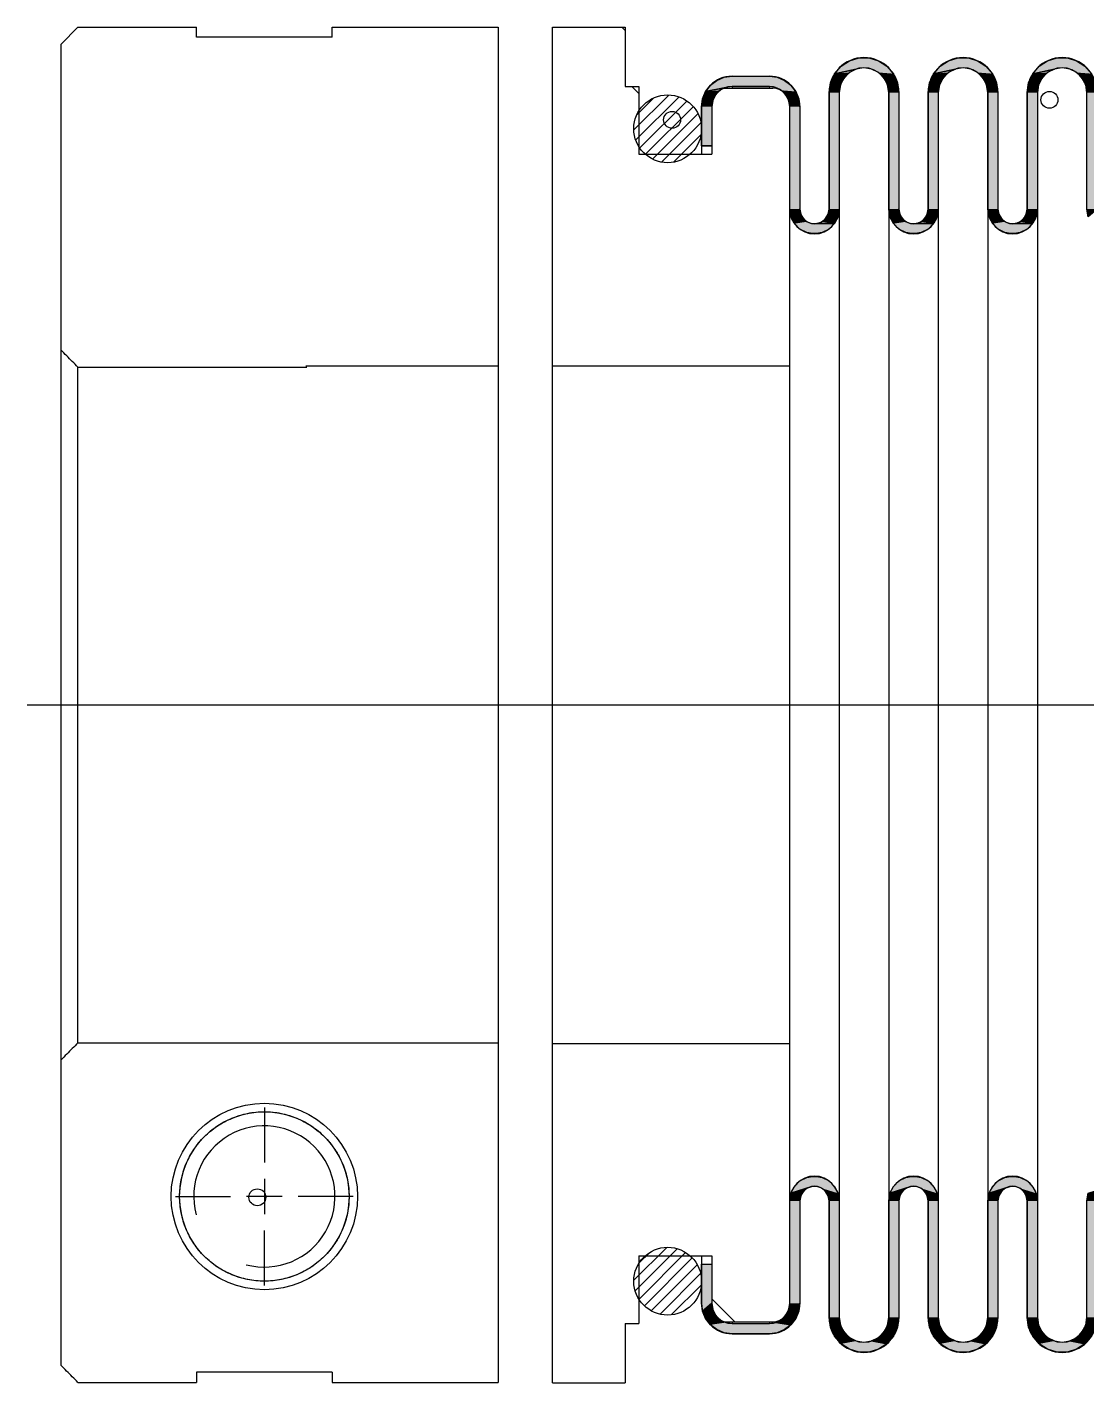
# Model space of a CAD drawing. Header units: millimetres. Extents: x -29 to 3384, y -388 to 1226.
# Drawn here: x 152.73 to 184, y 54.51 to 94.51 of the extents above; entities that cross this region are included whole.
import ezdxf

# ---------------------------------------------------------------- set-up
doc = ezdxf.new("R2010")
doc.units = ezdxf.units.MM
doc.linetypes.add('CENTER', pattern=[50.8, 31.75, -6.35, 6.35, -6.35])
doc.layers.add('DEFAULT_1', color=7, linetype='CENTER')

# ---------------------------------------------------------------- blocks, each defined once
blk = doc.blocks.new('*U2')
at = {"color": 2, "linetype": 'Continuous', "extrusion": (0, 0, -1)}
for points in [[(-117.36, 246.525), (-119.566, 246.208), (-116.866, 246.208)], [(-117.923, 246.69), (-119.072, 246.525), (-117.36, 246.525)], [(-119.072, 246.525), (-119.566, 246.208), (-117.36, 246.525)], [(-119.072, 246.525), (-117.923, 246.69), (-118.509, 246.69)], [(-116.866, 246.208), (-117.764, 246.04), (-116.482, 245.764)], [(-116.866, 246.208), (-118.216, 246.111), (-117.764, 246.04)], [(-119.566, 246.208), (-118.216, 246.111), (-116.866, 246.208)], [(-119.566, 246.208), (-118.668, 246.04), (-118.216, 246.111)], [(-119.566, 246.208), (-119.95, 245.764), (-118.668, 246.04)], [(-118.668, 246.04), (-119.95, 245.764), (-119.075, 245.832)], [(-119.075, 245.832), (-119.95, 245.764), (-119.398, 245.509)], [(-119.95, 245.764), (-120.194, 245.231), (-119.398, 245.509)], [(-119.398, 245.509), (-120.194, 245.231), (-119.606, 245.101)], [(-120.194, 245.231), (-120.277, 244.65), (-119.606, 245.101)], [(-119.606, 245.101), (-120.277, 244.65), (-119.677, 244.65)], [(-119.677, 244.65), (-120.277, 237.773), (-119.677, 237.773)], [(-120.277, 244.65), (-120.277, 237.773), (-119.677, 244.65)], [(-120.277, 237.773), (-119.749, 237.321), (-119.677, 237.773)]]:
    blk.add_solid(points, dxfattribs=at)
blk = doc.blocks.new('*U3')
at = {"color": 2, "linetype": 'Continuous', "extrusion": (0, 0, -1)}
for points in [[(-123.206, 246.525), (-125.412, 246.208), (-122.712, 246.208)], [(-123.769, 246.69), (-124.918, 246.525), (-123.206, 246.525)], [(-124.918, 246.525), (-125.412, 246.208), (-123.206, 246.525)], [(-124.918, 246.525), (-123.769, 246.69), (-124.355, 246.69)], [(-122.712, 246.208), (-123.61, 246.04), (-122.328, 245.764)], [(-122.712, 246.208), (-124.062, 246.111), (-123.61, 246.04)], [(-125.412, 246.208), (-124.062, 246.111), (-122.712, 246.208)], [(-125.412, 246.208), (-124.514, 246.04), (-124.062, 246.111)], [(-125.412, 246.208), (-125.796, 245.764), (-124.514, 246.04)], [(-124.514, 246.04), (-125.796, 245.764), (-124.921, 245.832)], [(-124.921, 245.832), (-125.796, 245.764), (-125.245, 245.509)], [(-125.796, 245.764), (-126.04, 245.231), (-125.245, 245.509)], [(-125.245, 245.509), (-126.04, 245.231), (-125.452, 245.101)], [(-126.04, 245.231), (-126.124, 244.65), (-125.452, 245.101)], [(-125.452, 245.101), (-126.124, 244.65), (-125.524, 244.65)], [(-125.524, 244.65), (-126.124, 237.773), (-125.524, 237.773)], [(-126.124, 244.65), (-126.124, 237.773), (-125.524, 244.65)], [(-126.124, 237.773), (-125.595, 237.321), (-125.524, 237.773)]]:
    blk.add_solid(points, dxfattribs=at)
blk = doc.blocks.new('*U4')
at = {"color": 2, "linetype": 'Continuous', "extrusion": (0, 0, -1)}
for points in [[(-129.052, 246.525), (-131.258, 246.208), (-128.558, 246.208)], [(-129.615, 246.69), (-130.765, 246.525), (-129.052, 246.525)], [(-130.765, 246.525), (-131.258, 246.208), (-129.052, 246.525)], [(-130.765, 246.525), (-129.615, 246.69), (-130.202, 246.69)], [(-128.558, 246.208), (-129.457, 246.04), (-128.174, 245.764)], [(-128.558, 246.208), (-129.908, 246.111), (-129.457, 246.04)], [(-131.258, 246.208), (-129.908, 246.111), (-128.558, 246.208)], [(-131.258, 246.208), (-130.36, 246.04), (-129.908, 246.111)], [(-131.258, 246.208), (-131.643, 245.764), (-130.36, 246.04)], [(-130.36, 246.04), (-131.643, 245.764), (-130.767, 245.832)], [(-130.767, 245.832), (-131.643, 245.764), (-131.091, 245.509)], [(-131.643, 245.764), (-131.886, 245.231), (-131.091, 245.509)], [(-131.091, 245.509), (-131.886, 245.231), (-131.298, 245.101)], [(-131.886, 245.231), (-131.97, 244.65), (-131.298, 245.101)], [(-131.298, 245.101), (-131.97, 244.65), (-131.37, 244.65)], [(-131.37, 244.65), (-131.97, 237.773), (-131.37, 237.773)], [(-131.97, 244.65), (-131.97, 237.773), (-131.37, 244.65)], [(-131.97, 237.773), (-131.441, 237.321), (-131.37, 237.773)]]:
    blk.add_solid(points, dxfattribs=at)
blk = doc.blocks.new('*U8')
at = {"color": 2, "linetype": 'Continuous', "extrusion": (0, 0, -1)}
for points in [[(-116.482, 245.764), (-117.034, 245.509), (-116.238, 245.231)], [(-117.764, 246.04), (-117.357, 245.832), (-116.482, 245.764)], [(-117.357, 245.832), (-117.034, 245.509), (-116.482, 245.764)], [(-116.238, 245.231), (-116.826, 245.101), (-116.154, 244.65)], [(-116.826, 245.101), (-116.754, 244.65), (-116.154, 244.65)], [(-117.034, 245.509), (-116.826, 245.101), (-116.238, 245.231)], [(-116.154, 244.65), (-116.754, 237.773), (-116.154, 237.773)], [(-116.754, 244.65), (-116.754, 237.773), (-116.154, 244.65)], [(-116.154, 237.773), (-116.683, 237.321), (-116.102, 237.478)], [(-116.754, 237.773), (-116.683, 237.321), (-116.154, 237.773)], [(-115.724, 237.027), (-116.475, 236.914), (-115.442, 236.924)], [(-115.953, 237.219), (-116.475, 236.914), (-115.724, 237.027)], [(-116.102, 237.478), (-116.683, 237.321), (-115.953, 237.219)], [(-116.683, 237.321), (-116.475, 236.914), (-115.953, 237.219)]]:
    blk.add_solid(points, dxfattribs=at)
blk = doc.blocks.new('*U9')
at = {"color": 2, "linetype": 'Continuous', "extrusion": (0, 0, -1)}
for points in [[(-122.328, 245.764), (-122.88, 245.509), (-122.084, 245.231)], [(-123.61, 246.04), (-123.203, 245.832), (-122.328, 245.764)], [(-123.203, 245.832), (-122.88, 245.509), (-122.328, 245.764)], [(-122.084, 245.231), (-122.672, 245.101), (-122.001, 244.65)], [(-122.672, 245.101), (-122.601, 244.65), (-122.001, 244.65)], [(-122.88, 245.509), (-122.672, 245.101), (-122.084, 245.231)], [(-122.001, 244.65), (-122.601, 237.773), (-122.001, 237.773)], [(-122.601, 244.65), (-122.601, 237.773), (-122.001, 244.65)], [(-122.001, 237.773), (-122.529, 237.321), (-121.949, 237.478)], [(-122.601, 237.773), (-122.529, 237.321), (-122.001, 237.773)], [(-121.57, 237.027), (-122.321, 236.914), (-121.289, 236.924)], [(-121.799, 237.219), (-122.321, 236.914), (-121.57, 237.027)], [(-121.949, 237.478), (-122.529, 237.321), (-121.799, 237.219)], [(-122.529, 237.321), (-122.321, 236.914), (-121.799, 237.219)]]:
    blk.add_solid(points, dxfattribs=at)
blk = doc.blocks.new('*U10')
at = {"color": 2, "linetype": 'Continuous', "extrusion": (0, 0, -1)}
for points in [[(-128.174, 245.764), (-128.726, 245.509), (-127.93, 245.231)], [(-129.457, 246.04), (-129.049, 245.832), (-128.174, 245.764)], [(-129.049, 245.832), (-128.726, 245.509), (-128.174, 245.764)], [(-127.93, 245.231), (-128.518, 245.101), (-127.847, 244.65)], [(-128.518, 245.101), (-128.447, 244.65), (-127.847, 244.65)], [(-128.726, 245.509), (-128.518, 245.101), (-127.93, 245.231)], [(-127.847, 244.65), (-128.447, 237.773), (-127.847, 237.773)], [(-128.447, 244.65), (-128.447, 237.773), (-127.847, 244.65)], [(-127.847, 237.773), (-128.375, 237.321), (-127.795, 237.478)], [(-128.447, 237.773), (-128.375, 237.321), (-127.847, 237.773)], [(-127.416, 237.027), (-128.168, 236.914), (-127.135, 236.924)], [(-127.645, 237.219), (-128.168, 236.914), (-127.416, 237.027)], [(-127.795, 237.478), (-128.375, 237.321), (-127.645, 237.219)], [(-128.375, 237.321), (-128.168, 236.914), (-127.645, 237.219)]]:
    blk.add_solid(points, dxfattribs=at)
blk = doc.blocks.new('*U14')
at = {"color": 2, "linetype": 'Continuous', "extrusion": (0, 0, -1)}
for points in [[(-110.431, 245.611), (-113.097, 245.55), (-109.965, 245.55)], [(-113.097, 245.55), (-110.431, 245.611), (-112.631, 245.611)], [(-109.159, 245.084), (-110.061, 244.953), (-108.872, 244.711)], [(-109.531, 245.37), (-113.904, 245.084), (-109.159, 245.084)], [(-109.159, 245.084), (-110.431, 245.011), (-110.061, 244.953)], [(-113.904, 245.084), (-110.431, 245.011), (-109.159, 245.084)], [(-109.965, 245.55), (-113.531, 245.37), (-109.531, 245.37)], [(-113.531, 245.37), (-113.904, 245.084), (-109.531, 245.37)], [(-113.097, 245.55), (-113.531, 245.37), (-109.965, 245.55)], [(-113.904, 245.084), (-112.631, 245.011), (-110.431, 245.011)], [(-113.904, 245.084), (-113.002, 244.953), (-112.631, 245.011)], [(-113.904, 245.084), (-114.19, 244.711), (-113.002, 244.953)], [(-113.002, 244.953), (-114.19, 244.711), (-113.337, 244.782)], [(-113.337, 244.782), (-114.19, 244.711), (-113.602, 244.517)], [(-114.19, 244.711), (-114.37, 244.277), (-113.602, 244.517)], [(-113.602, 244.517), (-114.37, 244.277), (-113.773, 244.182)], [(-114.37, 244.277), (-114.431, 243.811), (-113.773, 244.182)], [(-113.773, 244.182), (-114.431, 243.811), (-113.831, 243.811)], [(-113.831, 243.811), (-114.431, 237.773), (-113.831, 237.773)], [(-114.431, 243.811), (-114.431, 237.773), (-113.831, 243.811)], [(-114.431, 237.773), (-113.903, 237.321), (-113.831, 237.773)]]:
    blk.add_solid(points, dxfattribs=at)
blk = doc.blocks.new('*U16')
at = {"color": 2, "linetype": 'Continuous', "extrusion": (0, 0, -1)}
for points in [[(-110.061, 244.953), (-109.726, 244.782), (-108.872, 244.711)], [(-108.693, 244.277), (-109.29, 244.182), (-108.631, 243.811)], [(-109.29, 244.182), (-109.231, 243.811), (-108.631, 243.811)], [(-108.872, 244.711), (-109.461, 244.517), (-108.693, 244.277)], [(-109.461, 244.517), (-109.29, 244.182), (-108.693, 244.277)], [(-109.726, 244.782), (-109.461, 244.517), (-108.872, 244.711)], [(-108.631, 243.811), (-109.231, 241.511), (-108.631, 241.511)], [(-109.231, 243.811), (-109.231, 241.511), (-108.631, 243.811)]]:
    blk.add_solid(points, dxfattribs=at)
blk = doc.blocks.new('*U18')
at = {"color": 2, "linetype": 'Continuous', "extrusion": (0, 0, -1)}
for points in [[(-114.431, 237.773), (-114.483, 237.478), (-113.903, 237.321)], [(-114.483, 237.478), (-114.633, 237.219), (-113.903, 237.321)], [(-113.903, 237.321), (-114.633, 237.219), (-114.11, 236.914)]]:
    blk.add_solid(points, dxfattribs=at)
blk = doc.blocks.new('*U19')
at = {"color": 2, "linetype": 'Continuous', "extrusion": (0, 0, -1)}
for points in [[(-120.277, 237.773), (-120.329, 237.478), (-119.749, 237.321)], [(-120.329, 237.478), (-120.479, 237.219), (-119.749, 237.321)], [(-119.749, 237.321), (-120.479, 237.219), (-119.957, 236.914)]]:
    blk.add_solid(points, dxfattribs=at)
blk = doc.blocks.new('*U20')
at = {"color": 2, "linetype": 'Continuous', "extrusion": (0, 0, -1)}
for points in [[(-126.124, 237.773), (-126.176, 237.478), (-125.595, 237.321)], [(-126.176, 237.478), (-126.325, 237.219), (-125.595, 237.321)], [(-125.595, 237.321), (-126.325, 237.219), (-125.803, 236.914)]]:
    blk.add_solid(points, dxfattribs=at)
blk = doc.blocks.new('*U25')
at = {"color": 2, "linetype": 'Continuous', "extrusion": (0, 0, -1)}
for points in [[(-114.633, 237.219), (-114.862, 237.027), (-114.11, 236.914)], [(-114.862, 237.027), (-115.143, 236.924), (-114.11, 236.914)], [(-115.442, 236.924), (-116.475, 236.914), (-114.11, 236.914)], [(-114.11, 236.914), (-115.143, 236.924), (-115.442, 236.924)], [(-114.11, 236.914), (-116.152, 236.59), (-114.434, 236.59)], [(-116.475, 236.914), (-116.152, 236.59), (-114.11, 236.914)], [(-114.434, 236.59), (-115.745, 236.383), (-114.841, 236.383)], [(-116.152, 236.59), (-115.745, 236.383), (-114.434, 236.59)], [(-115.745, 236.383), (-115.293, 236.311), (-114.841, 236.383)]]:
    blk.add_solid(points, dxfattribs=at)
blk = doc.blocks.new('*U26')
at = {"color": 2, "linetype": 'Continuous', "extrusion": (0, 0, -1)}
for points in [[(-120.479, 237.219), (-120.708, 237.027), (-119.957, 236.914)], [(-120.708, 237.027), (-120.989, 236.924), (-119.957, 236.914)], [(-121.289, 236.924), (-122.321, 236.914), (-119.957, 236.914)], [(-119.957, 236.914), (-120.989, 236.924), (-121.289, 236.924)], [(-119.957, 236.914), (-121.998, 236.59), (-120.28, 236.59)], [(-122.321, 236.914), (-121.998, 236.59), (-119.957, 236.914)], [(-120.28, 236.59), (-121.591, 236.383), (-120.687, 236.383)], [(-121.998, 236.59), (-121.591, 236.383), (-120.28, 236.59)], [(-121.591, 236.383), (-121.139, 236.311), (-120.687, 236.383)]]:
    blk.add_solid(points, dxfattribs=at)
blk = doc.blocks.new('*U27')
at = {"color": 2, "linetype": 'Continuous', "extrusion": (0, 0, -1)}
for points in [[(-126.325, 237.219), (-126.554, 237.027), (-125.803, 236.914)], [(-126.554, 237.027), (-126.836, 236.924), (-125.803, 236.914)], [(-127.135, 236.924), (-128.168, 236.914), (-125.803, 236.914)], [(-125.803, 236.914), (-126.836, 236.924), (-127.135, 236.924)], [(-125.803, 236.914), (-127.844, 236.59), (-126.126, 236.59)], [(-128.168, 236.914), (-127.844, 236.59), (-125.803, 236.914)], [(-126.126, 236.59), (-127.437, 236.383), (-126.534, 236.383)], [(-127.844, 236.59), (-127.437, 236.383), (-126.126, 236.59)], [(-127.437, 236.383), (-126.985, 236.311), (-126.534, 236.383)]]:
    blk.add_solid(points, dxfattribs=at)
blk = doc.blocks.new('*U32')
at = {"color": 2, "linetype": 'Continuous', "extrusion": (0, 0, -1)}
for points in [[(-114.11, 180.109), (-115.143, 180.098), (-113.903, 179.701)], [(-114.434, 180.432), (-116.475, 180.109), (-114.11, 180.109)], [(-116.475, 180.109), (-115.143, 180.098), (-114.11, 180.109)], [(-114.841, 180.64), (-116.152, 180.432), (-114.434, 180.432)], [(-116.152, 180.432), (-116.475, 180.109), (-114.434, 180.432)], [(-115.293, 180.711), (-115.745, 180.64), (-114.841, 180.64)], [(-115.745, 180.64), (-116.152, 180.432), (-114.841, 180.64)], [(-116.475, 180.109), (-115.442, 180.098), (-115.143, 180.098)], [(-116.475, 180.109), (-116.683, 179.701), (-115.442, 180.098)], [(-115.442, 180.098), (-116.683, 179.701), (-115.724, 179.996)], [(-115.724, 179.996), (-116.683, 179.701), (-115.953, 179.804)], [(-115.953, 179.804), (-116.683, 179.701), (-116.102, 179.544)], [(-116.683, 179.701), (-116.754, 179.25), (-116.102, 179.544)], [(-116.102, 179.544), (-116.754, 179.25), (-116.154, 179.25)], [(-116.154, 179.25), (-116.754, 172.373), (-116.154, 172.373)], [(-116.754, 179.25), (-116.754, 172.373), (-116.154, 179.25)], [(-116.754, 172.373), (-116.238, 171.792), (-116.154, 172.373)]]:
    blk.add_solid(points, dxfattribs=at)
blk = doc.blocks.new('*U33')
at = {"color": 2, "linetype": 'Continuous', "extrusion": (0, 0, -1)}
for points in [[(-119.957, 180.109), (-120.989, 180.098), (-119.749, 179.701)], [(-120.28, 180.432), (-122.321, 180.109), (-119.957, 180.109)], [(-122.321, 180.109), (-120.989, 180.098), (-119.957, 180.109)], [(-120.687, 180.64), (-121.998, 180.432), (-120.28, 180.432)], [(-121.998, 180.432), (-122.321, 180.109), (-120.28, 180.432)], [(-121.139, 180.711), (-121.591, 180.64), (-120.687, 180.64)], [(-121.591, 180.64), (-121.998, 180.432), (-120.687, 180.64)], [(-122.321, 180.109), (-121.289, 180.098), (-120.989, 180.098)], [(-122.321, 180.109), (-122.529, 179.701), (-121.289, 180.098)], [(-121.289, 180.098), (-122.529, 179.701), (-121.57, 179.996)], [(-121.57, 179.996), (-122.529, 179.701), (-121.799, 179.804)], [(-121.799, 179.804), (-122.529, 179.701), (-121.949, 179.544)], [(-122.529, 179.701), (-122.601, 179.25), (-121.949, 179.544)], [(-121.949, 179.544), (-122.601, 179.25), (-122.001, 179.25)], [(-122.001, 179.25), (-122.601, 172.373), (-122.001, 172.373)], [(-122.601, 179.25), (-122.601, 172.373), (-122.001, 179.25)], [(-122.601, 172.373), (-122.084, 171.792), (-122.001, 172.373)]]:
    blk.add_solid(points, dxfattribs=at)
blk = doc.blocks.new('*U34')
at = {"color": 2, "linetype": 'Continuous', "extrusion": (0, 0, -1)}
for points in [[(-125.803, 180.109), (-126.836, 180.098), (-125.595, 179.701)], [(-126.126, 180.432), (-128.168, 180.109), (-125.803, 180.109)], [(-128.168, 180.109), (-126.836, 180.098), (-125.803, 180.109)], [(-126.534, 180.64), (-127.844, 180.432), (-126.126, 180.432)], [(-127.844, 180.432), (-128.168, 180.109), (-126.126, 180.432)], [(-126.985, 180.711), (-127.437, 180.64), (-126.534, 180.64)], [(-127.437, 180.64), (-127.844, 180.432), (-126.534, 180.64)], [(-128.168, 180.109), (-127.135, 180.098), (-126.836, 180.098)], [(-128.168, 180.109), (-128.375, 179.701), (-127.135, 180.098)], [(-127.135, 180.098), (-128.375, 179.701), (-127.416, 179.996)], [(-127.416, 179.996), (-128.375, 179.701), (-127.645, 179.804)], [(-127.645, 179.804), (-128.375, 179.701), (-127.795, 179.544)], [(-128.375, 179.701), (-128.447, 179.25), (-127.795, 179.544)], [(-127.795, 179.544), (-128.447, 179.25), (-127.847, 179.25)], [(-127.847, 179.25), (-128.447, 172.373), (-127.847, 172.373)], [(-128.447, 179.25), (-128.447, 172.373), (-127.847, 179.25)], [(-128.447, 172.373), (-127.93, 171.792), (-127.847, 172.373)]]:
    blk.add_solid(points, dxfattribs=at)
blk = doc.blocks.new('*U39')
at = {"color": 2, "linetype": 'Continuous', "extrusion": (0, 0, -1)}
for points in [[(-115.143, 180.098), (-114.862, 179.996), (-113.903, 179.701)], [(-113.903, 179.701), (-114.483, 179.544), (-113.831, 179.25)], [(-114.483, 179.544), (-114.431, 179.25), (-113.831, 179.25)], [(-113.831, 179.25), (-114.431, 173.211), (-113.831, 173.211)], [(-114.431, 179.25), (-114.431, 173.211), (-113.831, 179.25)], [(-114.862, 179.996), (-114.633, 179.804), (-113.903, 179.701)], [(-114.633, 179.804), (-114.483, 179.544), (-113.903, 179.701)], [(-113.773, 172.84), (-114.37, 172.745), (-113.602, 172.506)], [(-113.831, 173.211), (-114.37, 172.745), (-113.773, 172.84)], [(-114.431, 173.211), (-114.37, 172.745), (-113.831, 173.211)], [(-113.337, 172.24), (-113.904, 171.939), (-113.002, 172.07)], [(-113.602, 172.506), (-114.19, 172.311), (-113.337, 172.24)], [(-114.19, 172.311), (-113.904, 171.939), (-113.337, 172.24)], [(-114.37, 172.745), (-114.19, 172.311), (-113.602, 172.506)]]:
    blk.add_solid(points, dxfattribs=at)
blk = doc.blocks.new('*U40')
at = {"color": 2, "linetype": 'Continuous', "extrusion": (0, 0, -1)}
for points in [[(-120.989, 180.098), (-120.708, 179.996), (-119.749, 179.701)], [(-119.749, 179.701), (-120.329, 179.544), (-119.677, 179.25)], [(-120.329, 179.544), (-120.277, 179.25), (-119.677, 179.25)], [(-119.677, 179.25), (-120.277, 172.373), (-119.677, 172.373)], [(-120.277, 179.25), (-120.277, 172.373), (-119.677, 179.25)], [(-120.708, 179.996), (-120.479, 179.804), (-119.749, 179.701)], [(-120.479, 179.804), (-120.329, 179.544), (-119.749, 179.701)], [(-119.677, 172.373), (-120.194, 171.792), (-119.606, 171.921)], [(-120.277, 172.373), (-120.194, 171.792), (-119.677, 172.373)], [(-119.398, 171.514), (-119.95, 171.258), (-119.075, 171.19)], [(-119.95, 171.258), (-119.566, 170.815), (-119.075, 171.19)], [(-119.606, 171.921), (-120.194, 171.792), (-119.398, 171.514)], [(-120.194, 171.792), (-119.95, 171.258), (-119.398, 171.514)], [(-119.075, 171.19), (-119.566, 170.815), (-118.668, 170.983)]]:
    blk.add_solid(points, dxfattribs=at)
blk = doc.blocks.new('*U41')
at = {"color": 2, "linetype": 'Continuous', "extrusion": (0, 0, -1)}
for points in [[(-126.836, 180.098), (-126.554, 179.996), (-125.595, 179.701)], [(-125.595, 179.701), (-126.176, 179.544), (-125.524, 179.25)], [(-126.176, 179.544), (-126.124, 179.25), (-125.524, 179.25)], [(-125.524, 179.25), (-126.124, 172.373), (-125.524, 172.373)], [(-126.124, 179.25), (-126.124, 172.373), (-125.524, 179.25)], [(-126.554, 179.996), (-126.325, 179.804), (-125.595, 179.701)], [(-126.325, 179.804), (-126.176, 179.544), (-125.595, 179.701)], [(-125.524, 172.373), (-126.04, 171.792), (-125.452, 171.921)], [(-126.124, 172.373), (-126.04, 171.792), (-125.524, 172.373)], [(-125.245, 171.514), (-125.796, 171.258), (-124.921, 171.19)], [(-125.796, 171.258), (-125.412, 170.815), (-124.921, 171.19)], [(-125.452, 171.921), (-126.04, 171.792), (-125.245, 171.514)], [(-126.04, 171.792), (-125.796, 171.258), (-125.245, 171.514)], [(-124.921, 171.19), (-125.412, 170.815), (-124.514, 170.983)]]:
    blk.add_solid(points, dxfattribs=at)
blk = doc.blocks.new('*U42')
at = {"color": 2, "linetype": 'Continuous', "extrusion": (0, 0, -1)}
for points in [[(-132.682, 180.098), (-132.401, 179.996), (-131.441, 179.701)], [(-131.441, 179.701), (-132.022, 179.544), (-131.37, 179.25)], [(-132.022, 179.544), (-131.97, 179.25), (-131.37, 179.25)], [(-131.37, 179.25), (-131.97, 172.373), (-131.37, 172.373)], [(-131.97, 179.25), (-131.97, 172.373), (-131.37, 179.25)], [(-132.401, 179.996), (-132.171, 179.804), (-131.441, 179.701)], [(-132.171, 179.804), (-132.022, 179.544), (-131.441, 179.701)], [(-131.37, 172.373), (-131.886, 171.792), (-131.298, 171.921)], [(-131.97, 172.373), (-131.886, 171.792), (-131.37, 172.373)], [(-131.091, 171.514), (-131.643, 171.258), (-130.767, 171.19)], [(-131.643, 171.258), (-131.258, 170.815), (-130.767, 171.19)], [(-131.298, 171.921), (-131.886, 171.792), (-131.091, 171.514)], [(-131.886, 171.792), (-131.643, 171.258), (-131.091, 171.514)], [(-130.767, 171.19), (-131.258, 170.815), (-130.36, 170.983)]]:
    blk.add_solid(points, dxfattribs=at)
blk = doc.blocks.new('*U46')
at = {"color": 2, "linetype": 'Continuous', "extrusion": (0, 0, -1)}
for points in [[(-108.631, 173.211), (-108.631, 175.511), (-108.693, 172.745)], [(-109.231, 175.511), (-108.693, 172.745), (-108.631, 175.511)], [(-108.693, 172.745), (-109.231, 175.511), (-109.231, 173.211)]]:
    blk.add_solid(points, dxfattribs=at)
blk = doc.blocks.new('*U48')
at = {"color": 2, "linetype": 'Continuous', "extrusion": (0, 0, -1)}
for points in [[(-109.231, 173.211), (-109.29, 172.84), (-108.693, 172.745)], [(-109.29, 172.84), (-109.461, 172.506), (-108.693, 172.745)], [(-108.693, 172.745), (-109.461, 172.506), (-108.872, 172.311)], [(-109.461, 172.506), (-109.726, 172.24), (-108.872, 172.311)], [(-108.872, 172.311), (-109.726, 172.24), (-109.159, 171.939)]]:
    blk.add_solid(points, dxfattribs=at)
blk = doc.blocks.new('*U50')
at = {"color": 2, "linetype": 'Continuous', "extrusion": (0, 0, -1)}
for points in [[(-109.726, 172.24), (-110.061, 172.07), (-109.159, 171.939)], [(-110.061, 172.07), (-110.431, 172.011), (-109.159, 171.939)], [(-112.631, 172.011), (-113.904, 171.939), (-109.159, 171.939)], [(-109.159, 171.939), (-110.431, 172.011), (-112.631, 172.011)], [(-113.002, 172.07), (-113.904, 171.939), (-112.631, 172.011)], [(-109.159, 171.939), (-113.531, 171.652), (-109.531, 171.652)], [(-113.904, 171.939), (-113.531, 171.652), (-109.159, 171.939)], [(-109.531, 171.652), (-113.097, 171.473), (-109.965, 171.473)], [(-113.531, 171.652), (-113.097, 171.473), (-109.531, 171.652)], [(-109.965, 171.473), (-112.631, 171.411), (-110.431, 171.411)], [(-113.097, 171.473), (-112.631, 171.411), (-109.965, 171.473)]]:
    blk.add_solid(points, dxfattribs=at)
blk = doc.blocks.new('*U52')
at = {"color": 2, "linetype": 'Continuous', "extrusion": (0, 0, -1)}
for points in [[(-116.754, 172.373), (-116.826, 171.921), (-116.238, 171.792)], [(-116.826, 171.921), (-117.034, 171.514), (-116.238, 171.792)], [(-116.238, 171.792), (-117.034, 171.514), (-116.482, 171.258)], [(-117.034, 171.514), (-117.357, 171.19), (-116.482, 171.258)], [(-116.482, 171.258), (-117.357, 171.19), (-116.866, 170.815)]]:
    blk.add_solid(points, dxfattribs=at)
blk = doc.blocks.new('*U53')
at = {"color": 2, "linetype": 'Continuous', "extrusion": (0, 0, -1)}
for points in [[(-122.601, 172.373), (-122.672, 171.921), (-122.084, 171.792)], [(-122.672, 171.921), (-122.88, 171.514), (-122.084, 171.792)], [(-122.084, 171.792), (-122.88, 171.514), (-122.328, 171.258)], [(-122.88, 171.514), (-123.203, 171.19), (-122.328, 171.258)], [(-122.328, 171.258), (-123.203, 171.19), (-122.712, 170.815)]]:
    blk.add_solid(points, dxfattribs=at)
blk = doc.blocks.new('*U54')
at = {"color": 2, "linetype": 'Continuous', "extrusion": (0, 0, -1)}
for points in [[(-128.447, 172.373), (-128.518, 171.921), (-127.93, 171.792)], [(-128.518, 171.921), (-128.726, 171.514), (-127.93, 171.792)], [(-127.93, 171.792), (-128.726, 171.514), (-128.174, 171.258)], [(-128.726, 171.514), (-129.049, 171.19), (-128.174, 171.258)], [(-128.174, 171.258), (-129.049, 171.19), (-128.558, 170.815)]]:
    blk.add_solid(points, dxfattribs=at)
blk = doc.blocks.new('*U58')
at = {"color": 2, "linetype": 'Continuous', "extrusion": (0, 0, -1)}
for points in [[(-117.357, 171.19), (-117.764, 170.983), (-116.866, 170.815)], [(-117.764, 170.983), (-118.216, 170.911), (-116.866, 170.815)], [(-118.216, 170.911), (-119.566, 170.815), (-116.866, 170.815)], [(-116.866, 170.815), (-119.072, 170.498), (-117.36, 170.498)], [(-119.566, 170.815), (-119.072, 170.498), (-116.866, 170.815)], [(-117.36, 170.498), (-118.509, 170.332), (-117.923, 170.332)], [(-119.072, 170.498), (-118.509, 170.332), (-117.36, 170.498)], [(-118.668, 170.983), (-119.566, 170.815), (-118.216, 170.911)]]:
    blk.add_solid(points, dxfattribs=at)
blk = doc.blocks.new('*U59')
at = {"color": 2, "linetype": 'Continuous', "extrusion": (0, 0, -1)}
for points in [[(-123.203, 171.19), (-123.61, 170.983), (-122.712, 170.815)], [(-123.61, 170.983), (-124.062, 170.911), (-122.712, 170.815)], [(-124.062, 170.911), (-125.412, 170.815), (-122.712, 170.815)], [(-122.712, 170.815), (-124.918, 170.498), (-123.206, 170.498)], [(-125.412, 170.815), (-124.918, 170.498), (-122.712, 170.815)], [(-123.206, 170.498), (-124.355, 170.332), (-123.769, 170.332)], [(-124.918, 170.498), (-124.355, 170.332), (-123.206, 170.498)], [(-124.514, 170.983), (-125.412, 170.815), (-124.062, 170.911)]]:
    blk.add_solid(points, dxfattribs=at)
blk = doc.blocks.new('*U60')
at = {"color": 2, "linetype": 'Continuous', "extrusion": (0, 0, -1)}
for points in [[(-129.049, 171.19), (-129.457, 170.983), (-128.558, 170.815)], [(-129.457, 170.983), (-129.908, 170.911), (-128.558, 170.815)], [(-129.908, 170.911), (-131.258, 170.815), (-128.558, 170.815)], [(-128.558, 170.815), (-130.765, 170.498), (-129.052, 170.498)], [(-131.258, 170.815), (-130.765, 170.498), (-128.558, 170.815)], [(-129.052, 170.498), (-130.202, 170.332), (-129.615, 170.332)], [(-130.765, 170.498), (-130.202, 170.332), (-129.052, 170.498)], [(-130.36, 170.983), (-131.258, 170.815), (-129.908, 170.911)]]:
    blk.add_solid(points, dxfattribs=at)

msp = doc.modelspace()

# ---------------------------------------------------------------- linework, layer by layer
at = {"linetype": 'Continuous'}
for p, q in [((153.72773, 94.00698), (154.22773, 94.50698)), ((154.22773, 94.50698), (157.72773, 94.50698)), ((157.72773, 94.20698), (157.72773, 94.50698)), ((161.72773, 94.20698), (161.72773, 94.50698)), ((161.72773, 94.50698), (166.62773, 94.50698)), ((166.62773, 94.50698), (166.62773, 54.52298)), ((168.22773, 54.50698), (168.22773, 94.50698)), ((168.22773, 94.50698), (170.37773, 94.50698)), ((170.37773, 94.40564), (170.2764, 94.50698)), ((170.37773, 94.50698), (170.37773, 92.75698)), ((153.72773, 55.02339), (153.72773, 94.00698)), ((161.72773, 94.20698), (157.72773, 94.20698)), ((177.19422, 93.27121), (176.99051, 93.16741)), ((180.1173, 93.27121), (179.91358, 93.16741)), ((183.04037, 93.27121), (182.83666, 93.16741)), ((173.2948, 93.02631), (173.52773, 93.05698)), ((173.52773, 93.05698), (174.62773, 93.05698)), ((170.37773, 92.75698), (170.77773, 92.75698)), ((170.77773, 92.55277), (170.57352, 92.75698)), ((170.63181, 91.47601), (171.6587, 92.5029)), ((170.68984, 91.18049), (171.95422, 92.44487)), ((170.72811, 91.92586), (171.20885, 92.4066)), ((170.77773, 92.75698), (170.77773, 90.75698)), ((172.92773, 92.40698), (173.22773, 92.70698)), ((172.92773, 92.40698), (172.92773, 90.75698)), ((173.34232, 92.72761), (173.17506, 92.64239)), ((173.22773, 92.70698), (174.72773, 92.70698)), ((173.52773, 92.75698), (173.52773, 92.70698)), ((173.52773, 92.75698), (174.62773, 92.75698)), ((174.62773, 92.75698), (174.62773, 92.70698)), ((176.38927, 92.57621), (176.38927, 89.13775)), ((176.68927, 92.57621), (176.68927, 56.43775)), ((178.15081, 92.57621), (178.15081, 56.43775)), ((178.45081, 92.57621), (178.45081, 89.13775)), ((179.31235, 92.57621), (179.31235, 89.13775)), ((179.61235, 92.57621), (179.61235, 56.43775)), ((181.07389, 92.57621), (181.07389, 56.43775)), ((181.37389, 92.57621), (181.37389, 89.13775)), ((182.23543, 92.57621), (182.23543, 89.13775)), ((182.53543, 92.57621), (182.53543, 56.43775)), ((170.80867, 90.94577), (172.18894, 92.32604)), ((170.97478, 90.75832), (172.37639, 92.15993)), ((172.62773, 92.15698), (172.62773, 90.75698)), ((175.22773, 56.80698), (175.22773, 92.20698)), ((175.52773, 92.15698), (175.52773, 89.13775)), ((171.18659, 90.61657), (172.51814, 91.94812)), ((171.45348, 90.52992), (172.60479, 91.68123)), ((171.8078, 90.53068), (172.60403, 91.32691)), ((172.62773, 91.00698), (172.92773, 91.00698)), ((170.77773, 90.75698), (172.92773, 90.75698)), ((175.52773, 89.13775), (175.55371, 88.99042)), ((178.45081, 89.13775), (178.47679, 88.99042)), ((181.37389, 89.13775), (181.39987, 88.99042)), ((154.22773, 64.53903), (154.22773, 84.47493)), ((154.22773, 84.47493), (160.97637, 84.47493)), ((166.62773, 84.50698), (160.95387, 84.50698)), ((175.22773, 84.50698), (168.22773, 84.50698)), ((154.22773, 64.53903), (166.62773, 64.53903)), ((175.22773, 64.50698), (168.22773, 64.50698)), ((159.72773, 60.53198), (159.72773, 59.48198)), ((160.25273, 60.00698), (159.20273, 60.00698)), ((175.22773, 59.87621), (175.2635, 60.10203)), ((178.15081, 59.87621), (178.18658, 60.10203)), ((181.07389, 59.87621), (181.10965, 60.10203)), ((175.52773, 59.87621), (175.52773, 56.85698)), ((176.38927, 59.87621), (176.38927, 56.43775)), ((178.45081, 59.87621), (178.45081, 56.43775)), ((179.31235, 59.87621), (179.31235, 56.43775)), ((181.37389, 59.87621), (181.37389, 56.43775)), ((182.23543, 59.87621), (182.23543, 56.43775)), ((170.63135, 57.53442), (171.60029, 58.50336)), ((170.67259, 57.22212), (171.91259, 58.46212)), ((170.77773, 58.25698), (172.92773, 58.25698)), ((170.77773, 58.25698), (170.77773, 56.25698)), ((170.78311, 56.97908), (172.15563, 58.3516)), ((170.79917, 58.0558), (171.07891, 58.33554)), ((170.94147, 56.78388), (172.35083, 58.19325)), ((172.62773, 58.25698), (172.62773, 56.85698)), ((172.62773, 58.00698), (172.92773, 58.00698)), ((172.92773, 58.25698), (172.92773, 56.60698)), ((171.14496, 56.63382), (172.50089, 57.98976)), ((171.40146, 56.53677), (172.59794, 57.73325)), ((171.74, 56.52176), (172.61295, 57.39471)), ((173.60735, 56.30698), (172.92773, 56.9866)), ((172.92773, 56.85698), (172.9571, 56.67157)), ((172.92773, 56.60698), (173.22773, 56.30698)), ((176.68927, 56.43775), (176.72504, 56.21193)), ((179.61235, 56.43775), (179.64812, 56.21193)), ((182.53543, 56.43775), (182.57119, 56.21193)), ((170.37773, 56.25698), (170.77773, 56.25698)), ((170.37773, 56.25698), (170.37773, 54.50698)), ((173.22773, 56.30698), (174.72773, 56.30698)), ((173.52773, 56.30698), (173.52773, 56.25698)), ((173.52773, 56.25698), (174.62773, 56.25698)), ((174.62773, 56.30698), (174.62773, 56.25698)), ((174.62773, 56.25698), (174.81314, 56.28634)), ((173.52773, 55.95698), (174.62773, 55.95698)), ((177.42004, 55.70698), (177.64586, 55.74274)), ((180.34312, 55.70698), (180.56894, 55.74274)), ((183.26619, 55.70698), (183.49202, 55.74274)), ((157.72773, 54.82323), (157.72773, 54.52298)), ((161.72773, 54.82323), (157.72773, 54.82323)), ((161.72773, 54.82323), (161.72773, 54.52298)), ((154.22773, 54.52298), (157.72773, 54.52298)), ((161.72773, 54.52298), (166.62773, 54.52298)), ((168.22773, 54.50698), (170.37773, 54.50698))]:
    msp.add_line(p, q, dxfattribs=at)
for points in [[(176.99051, 93.16741), (176.82884, 93.00574), (176.72504, 92.80203), (176.68927, 92.57621), (176.68927, 89.13775), (176.65351, 88.91193), (176.54971, 88.70821), (176.0333, 88.71352), (176.17389, 88.76469), (176.28849, 88.86085), (176.36329, 88.99042), (176.38927, 89.13775), (176.38927, 92.57621), (176.43103, 92.86661), (176.5529, 93.13348), (177.19422, 93.27121), (176.99051, 93.16741)], [(176.99184, 93.51383), (177.27335, 93.59649), (177.56673, 93.59649), (177.84824, 93.51383), (178.09505, 93.35521), (178.28718, 93.13348), (178.40906, 92.86661), (178.45081, 92.57621), (178.45081, 89.13775), (178.18658, 88.91193), (178.15081, 89.13775), (178.15081, 92.57621), (178.11504, 92.80203), (178.01125, 93.00574), (177.84958, 93.16741), (177.64586, 93.27121), (177.42004, 93.30698), (177.19422, 93.27121), (176.5529, 93.13348), (176.74503, 93.35521), (176.99184, 93.51383)], [(178.15081, 92.57621), (178.11504, 92.80203), (178.01125, 93.00574), (177.84958, 93.16741), (177.64586, 93.27121), (177.42004, 93.30698), (177.19422, 93.27121), (176.5529, 93.13348), (176.74503, 93.35521), (176.99184, 93.51383)], [(176.99184, 93.51383), (177.27335, 93.59649), (177.56673, 93.59649), (177.84824, 93.51383), (178.09505, 93.35521), (178.28718, 93.13348), (178.40906, 92.86661), (178.45081, 92.57621)], [(179.91358, 93.16741), (179.75191, 93.00574), (179.64812, 92.80203), (179.61235, 92.57621), (179.61235, 89.13775), (179.57658, 88.91193), (179.47278, 88.70821), (178.95638, 88.71352), (179.09696, 88.76469), (179.21157, 88.86085), (179.28637, 88.99042), (179.31235, 89.13775), (179.31235, 92.57621), (179.3541, 92.86661), (179.47598, 93.13348), (180.1173, 93.27121), (179.91358, 93.16741)], [(179.91492, 93.51383), (180.19642, 93.59649), (180.48981, 93.59649), (180.77131, 93.51383), (181.01813, 93.35521), (181.21026, 93.13348), (181.33213, 92.86661), (181.37389, 92.57621), (181.37389, 89.13775), (181.10965, 88.91193), (181.07389, 89.13775), (181.07389, 92.57621), (181.03812, 92.80203), (180.93432, 93.00574), (180.77265, 93.16741), (180.56894, 93.27121), (180.34312, 93.30698), (180.1173, 93.27121), (179.47598, 93.13348), (179.66811, 93.35521), (179.91492, 93.51383)], [(181.07389, 92.57621), (181.03812, 92.80203), (180.93432, 93.00574), (180.77265, 93.16741), (180.56894, 93.27121), (180.34312, 93.30698), (180.1173, 93.27121), (179.47598, 93.13348), (179.66811, 93.35521), (179.91492, 93.51383)], [(179.91492, 93.51383), (180.19642, 93.59649), (180.48981, 93.59649), (180.77131, 93.51383), (181.01813, 93.35521), (181.21026, 93.13348), (181.33213, 92.86661), (181.37389, 92.57621)], [(182.83666, 93.16741), (182.67499, 93.00574), (182.57119, 92.80203), (182.53543, 92.57621), (182.53543, 89.13775), (182.49966, 88.91193), (182.39586, 88.70821), (181.87946, 88.71352), (182.02004, 88.76469), (182.13464, 88.86085), (182.20945, 88.99042), (182.23543, 89.13775), (182.23543, 92.57621), (182.27718, 92.86661), (182.39906, 93.13348), (183.04037, 93.27121), (182.83666, 93.16741)], [(182.838, 93.51383), (183.1195, 93.59649), (183.41289, 93.59649), (183.69439, 93.51383), (183.94121, 93.35521), (184.13333, 93.13348), (184.25521, 92.86661), (184.29696, 92.57621), (184.29696, 89.13775), (184.03273, 88.91193), (183.99696, 89.13775), (183.99696, 92.57621), (183.9612, 92.80203), (183.8574, 93.00574), (183.69573, 93.16741), (183.49202, 93.27121), (183.26619, 93.30698), (183.04037, 93.27121), (182.39906, 93.13348), (182.59118, 93.35521), (182.838, 93.51383)], [(183.99696, 92.57621), (183.9612, 92.80203), (183.8574, 93.00574), (183.69573, 93.16741), (183.49202, 93.27121), (183.26619, 93.30698), (183.04037, 93.27121), (182.39906, 93.13348), (182.59118, 93.35521), (182.838, 93.51383)], [(182.838, 93.51383), (183.1195, 93.59649), (183.41289, 93.59649), (183.69439, 93.51383), (183.94121, 93.35521), (184.13333, 93.13348), (184.25521, 92.86661), (184.29696, 92.57621)], [(173.2948, 93.02631), (173.52773, 93.05698), (174.62773, 93.05698), (174.86067, 93.02631), (175.07773, 92.9364), (175.26413, 92.79337), (175.40716, 92.60698), (175.49707, 92.38991), (175.52773, 92.15698), (175.52773, 89.13775), (175.2635, 88.91193), (175.22773, 89.13775), (175.22773, 92.15698), (175.19837, 92.34239), (175.11314, 92.50965), (174.9804, 92.64239), (174.81314, 92.72761), (174.62773, 92.75698), (173.52773, 92.75698), (173.34232, 92.72761), (172.74831, 92.60698), (172.89134, 92.79337), (173.07773, 92.9364), (173.2948, 93.02631)], [(173.52773, 92.75698), (173.34232, 92.72761), (172.74831, 92.60698), (172.89134, 92.79337), (173.07773, 92.9364), (173.2948, 93.02631)], [(174.62773, 93.05698), (174.86067, 93.02631), (175.07773, 92.9364), (175.26413, 92.79337), (175.40716, 92.60698), (175.49707, 92.38991), (175.52773, 92.15698)], [(176.38927, 92.57621), (176.43103, 92.86661), (176.5529, 93.13348)], [(176.99051, 93.16741), (176.82884, 93.00574), (176.72504, 92.80203), (176.68927, 92.57621)], [(179.31235, 92.57621), (179.3541, 92.86661), (179.47598, 93.13348)], [(179.91358, 93.16741), (179.75191, 93.00574), (179.64812, 92.80203), (179.61235, 92.57621)], [(182.23543, 92.57621), (182.27718, 92.86661), (182.39906, 93.13348)], [(182.83666, 93.16741), (182.67499, 93.00574), (182.57119, 92.80203), (182.53543, 92.57621)], [(173.17506, 92.64239), (173.04232, 92.50965), (172.9571, 92.34239), (172.92773, 92.15698), (172.92773, 91.00698), (172.62773, 91.00698), (172.62773, 92.15698), (172.6584, 92.38991), (172.74831, 92.60698), (173.34232, 92.72761), (173.17506, 92.64239)], [(172.62773, 92.15698), (172.6584, 92.38991), (172.74831, 92.60698)], [(173.17506, 92.64239), (173.04232, 92.50965), (172.9571, 92.34239), (172.92773, 92.15698)], [(175.22773, 92.15698), (175.19837, 92.34239), (175.11314, 92.50965), (174.9804, 92.64239), (174.81314, 92.72761), (174.62773, 92.75698)], [(175.52773, 89.13775), (175.2635, 88.91193), (175.22773, 89.13775)], [(175.55371, 88.99042), (175.62851, 88.86085), (175.3673, 88.70821), (175.2635, 88.91193), (175.52773, 89.13775), (175.55371, 88.99042)], [(175.55371, 88.99042), (175.62851, 88.86085), (175.3673, 88.70821), (175.2635, 88.91193)], [(176.0333, 88.71352), (176.54971, 88.70821), (176.38804, 88.54654), (176.18432, 88.44274), (175.9585, 88.40698), (175.73268, 88.44274), (175.52897, 88.54654), (175.3673, 88.70821), (175.62851, 88.86085), (175.74312, 88.76469), (175.8837, 88.71352), (176.0333, 88.71352)], [(175.62851, 88.86085), (175.74312, 88.76469), (175.8837, 88.71352), (176.0333, 88.71352)], [(176.68927, 89.13775), (176.65351, 88.91193), (176.54971, 88.70821), (176.0333, 88.71352), (176.17389, 88.76469), (176.28849, 88.86085), (176.36329, 88.99042), (176.38927, 89.13775)], [(178.45081, 89.13775), (178.18658, 88.91193), (178.15081, 89.13775)], [(178.47679, 88.99042), (178.55159, 88.86085), (178.29037, 88.70821), (178.18658, 88.91193), (178.45081, 89.13775), (178.47679, 88.99042)], [(178.47679, 88.99042), (178.55159, 88.86085), (178.29037, 88.70821), (178.18658, 88.91193)], [(178.95638, 88.71352), (179.47278, 88.70821), (179.31111, 88.54654), (179.1074, 88.44274), (178.88158, 88.40698), (178.65576, 88.44274), (178.45204, 88.54654), (178.29037, 88.70821), (178.55159, 88.86085), (178.66619, 88.76469), (178.80678, 88.71352), (178.95638, 88.71352)], [(178.55159, 88.86085), (178.66619, 88.76469), (178.80678, 88.71352), (178.95638, 88.71352)], [(179.61235, 89.13775), (179.57658, 88.91193), (179.47278, 88.70821), (178.95638, 88.71352), (179.09696, 88.76469), (179.21157, 88.86085), (179.28637, 88.99042), (179.31235, 89.13775)], [(181.37389, 89.13775), (181.10965, 88.91193), (181.07389, 89.13775)], [(181.39987, 88.99042), (181.47467, 88.86085), (181.21345, 88.70821), (181.10965, 88.91193), (181.37389, 89.13775), (181.39987, 88.99042)], [(181.39987, 88.99042), (181.47467, 88.86085), (181.21345, 88.70821), (181.10965, 88.91193)], [(181.87946, 88.71352), (182.39586, 88.70821), (182.23419, 88.54654), (182.03048, 88.44274), (181.80466, 88.40698), (181.57884, 88.44274), (181.37512, 88.54654), (181.21345, 88.70821), (181.47467, 88.86085), (181.58927, 88.76469), (181.72985, 88.71352), (181.87946, 88.71352)], [(181.47467, 88.86085), (181.58927, 88.76469), (181.72985, 88.71352), (181.87946, 88.71352)], [(182.53543, 89.13775), (182.49966, 88.91193), (182.39586, 88.70821), (181.87946, 88.71352), (182.02004, 88.76469), (182.13464, 88.86085), (182.20945, 88.99042), (182.23543, 89.13775)], [(176.54971, 88.70821), (176.38804, 88.54654), (176.18432, 88.44274), (175.9585, 88.40698), (175.73268, 88.44274), (175.52897, 88.54654), (175.3673, 88.70821)], [(179.47278, 88.70821), (179.31111, 88.54654), (179.1074, 88.44274), (178.88158, 88.40698), (178.65576, 88.44274), (178.45204, 88.54654), (178.29037, 88.70821)], [(182.39586, 88.70821), (182.23419, 88.54654), (182.03048, 88.44274), (181.80466, 88.40698), (181.57884, 88.44274), (181.37512, 88.54654), (181.21345, 88.70821)], [(175.9585, 60.60698), (176.18432, 60.57121), (176.38804, 60.46741), (176.54971, 60.30574), (176.65351, 60.10203), (176.68927, 59.87621), (176.68927, 56.43775), (176.43103, 56.14735), (176.38927, 56.43775), (176.38927, 59.87621), (176.36329, 60.02354), (176.28849, 60.1531), (176.17389, 60.24927), (176.0333, 60.30043), (175.8837, 60.30043), (175.2635, 60.10203), (175.3673, 60.30574), (175.52897, 60.46741), (175.73268, 60.57121), (175.9585, 60.60698)], [(176.38927, 59.87621), (176.36329, 60.02354), (176.28849, 60.1531), (176.17389, 60.24927), (176.0333, 60.30043), (175.8837, 60.30043), (175.2635, 60.10203), (175.3673, 60.30574), (175.52897, 60.46741), (175.73268, 60.57121), (175.9585, 60.60698)], [(175.9585, 60.60698), (176.18432, 60.57121), (176.38804, 60.46741), (176.54971, 60.30574), (176.65351, 60.10203), (176.68927, 59.87621)], [(178.88158, 60.60698), (179.1074, 60.57121), (179.31111, 60.46741), (179.47278, 60.30574), (179.57658, 60.10203), (179.61235, 59.87621), (179.61235, 56.43775), (179.3541, 56.14735), (179.31235, 56.43775), (179.31235, 59.87621), (179.28637, 60.02354), (179.21157, 60.1531), (179.09696, 60.24927), (178.95638, 60.30043), (178.80678, 60.30043), (178.18658, 60.10203), (178.29037, 60.30574), (178.45204, 60.46741), (178.65576, 60.57121), (178.88158, 60.60698)], [(179.31235, 59.87621), (179.28637, 60.02354), (179.21157, 60.1531), (179.09696, 60.24927), (178.95638, 60.30043), (178.80678, 60.30043), (178.18658, 60.10203), (178.29037, 60.30574), (178.45204, 60.46741), (178.65576, 60.57121), (178.88158, 60.60698)], [(178.88158, 60.60698), (179.1074, 60.57121), (179.31111, 60.46741), (179.47278, 60.30574), (179.57658, 60.10203), (179.61235, 59.87621)], [(181.80466, 60.60698), (182.03048, 60.57121), (182.23419, 60.46741), (182.39586, 60.30574), (182.49966, 60.10203), (182.53543, 59.87621), (182.53543, 56.43775), (182.27718, 56.14735), (182.23543, 56.43775), (182.23543, 59.87621), (182.20945, 60.02354), (182.13464, 60.1531), (182.02004, 60.24927), (181.87946, 60.30043), (181.72985, 60.30043), (181.10965, 60.10203), (181.21345, 60.30574), (181.37512, 60.46741), (181.57884, 60.57121), (181.80466, 60.60698)], [(182.23543, 59.87621), (182.20945, 60.02354), (182.13464, 60.1531), (182.02004, 60.24927), (181.87946, 60.30043), (181.72985, 60.30043), (181.10965, 60.10203), (181.21345, 60.30574), (181.37512, 60.46741), (181.57884, 60.57121), (181.80466, 60.60698)], [(181.80466, 60.60698), (182.03048, 60.57121), (182.23419, 60.46741), (182.39586, 60.30574), (182.49966, 60.10203), (182.53543, 59.87621)], [(175.62851, 60.1531), (175.55371, 60.02354), (175.52773, 59.87621), (175.52773, 56.85698), (175.49707, 56.62404), (175.40716, 56.40698), (175.26413, 56.22058), (174.81314, 56.28634), (174.9804, 56.37157), (175.11314, 56.50431), (175.19837, 56.67157), (175.22773, 56.85698), (175.22773, 59.87621), (175.2635, 60.10203), (175.8837, 60.30043), (175.74312, 60.24927), (175.62851, 60.1531)], [(175.62851, 60.1531), (175.55371, 60.02354), (175.52773, 59.87621)], [(175.8837, 60.30043), (175.74312, 60.24927), (175.62851, 60.1531)], [(178.55159, 60.1531), (178.47679, 60.02354), (178.45081, 59.87621), (178.45081, 56.43775), (178.40906, 56.14735), (178.28718, 55.88047), (178.09505, 55.65874), (177.64586, 55.74274), (177.84958, 55.84654), (178.01125, 56.00821), (178.11504, 56.21193), (178.15081, 56.43775), (178.15081, 59.87621), (178.18658, 60.10203), (178.80678, 60.30043), (178.66619, 60.24927), (178.55159, 60.1531)], [(178.55159, 60.1531), (178.47679, 60.02354), (178.45081, 59.87621)], [(178.80678, 60.30043), (178.66619, 60.24927), (178.55159, 60.1531)], [(181.47467, 60.1531), (181.39987, 60.02354), (181.37389, 59.87621), (181.37389, 56.43775), (181.33213, 56.14735), (181.21026, 55.88047), (181.01813, 55.65874), (180.56894, 55.74274), (180.77265, 55.84654), (180.93432, 56.00821), (181.03812, 56.21193), (181.07389, 56.43775), (181.07389, 59.87621), (181.10965, 60.10203), (181.72985, 60.30043), (181.58927, 60.24927), (181.47467, 60.1531)], [(181.47467, 60.1531), (181.39987, 60.02354), (181.37389, 59.87621)], [(181.72985, 60.30043), (181.58927, 60.24927), (181.47467, 60.1531)], [(184.39774, 60.1531), (184.32294, 60.02354), (184.29696, 59.87621), (184.29696, 56.43775), (184.25521, 56.14735), (184.13333, 55.88047), (183.94121, 55.65874), (183.49202, 55.74274), (183.69573, 55.84654), (183.8574, 56.00821), (183.9612, 56.21193), (183.99696, 56.43775), (183.99696, 59.87621), (184.03273, 60.10203), (184.65293, 60.30043), (184.51235, 60.24927), (184.39774, 60.1531)], [(172.62773, 56.85698), (172.62773, 58.00698), (172.92773, 58.00698), (172.92773, 56.85698), (172.6584, 56.62404), (172.62773, 56.85698)], [(172.92773, 56.85698), (172.6584, 56.62404), (172.62773, 56.85698)], [(172.9571, 56.67157), (173.04232, 56.50431), (173.17506, 56.37157), (172.89134, 56.22058), (172.74831, 56.40698), (172.6584, 56.62404), (172.92773, 56.85698), (172.9571, 56.67157)], [(175.52773, 56.85698), (175.49707, 56.62404), (175.40716, 56.40698), (175.26413, 56.22058), (174.81314, 56.28634), (174.9804, 56.37157), (175.11314, 56.50431), (175.19837, 56.67157), (175.22773, 56.85698)], [(172.9571, 56.67157), (173.04232, 56.50431), (173.17506, 56.37157), (172.89134, 56.22058), (172.74831, 56.40698), (172.6584, 56.62404)], [(176.68927, 56.43775), (176.43103, 56.14735), (176.38927, 56.43775)], [(176.72504, 56.21193), (176.82884, 56.00821), (176.99051, 55.84654), (176.74503, 55.65874), (176.5529, 55.88047), (176.43103, 56.14735), (176.68927, 56.43775), (176.72504, 56.21193)], [(178.45081, 56.43775), (178.40906, 56.14735), (178.28718, 55.88047), (178.09505, 55.65874), (177.64586, 55.74274), (177.84958, 55.84654), (178.01125, 56.00821), (178.11504, 56.21193), (178.15081, 56.43775)], [(179.61235, 56.43775), (179.3541, 56.14735), (179.31235, 56.43775)], [(179.64812, 56.21193), (179.75191, 56.00821), (179.91358, 55.84654), (179.66811, 55.65874), (179.47598, 55.88047), (179.3541, 56.14735), (179.61235, 56.43775), (179.64812, 56.21193)], [(181.37389, 56.43775), (181.33213, 56.14735), (181.21026, 55.88047), (181.01813, 55.65874), (180.56894, 55.74274), (180.77265, 55.84654), (180.93432, 56.00821), (181.03812, 56.21193), (181.07389, 56.43775)], [(182.53543, 56.43775), (182.27718, 56.14735), (182.23543, 56.43775)], [(182.57119, 56.21193), (182.67499, 56.00821), (182.83666, 55.84654), (182.59118, 55.65874), (182.39906, 55.88047), (182.27718, 56.14735), (182.53543, 56.43775), (182.57119, 56.21193)], [(184.29696, 56.43775), (184.25521, 56.14735), (184.13333, 55.88047), (183.94121, 55.65874), (183.49202, 55.74274), (183.69573, 55.84654), (183.8574, 56.00821), (183.9612, 56.21193), (183.99696, 56.43775)], [(174.62773, 56.25698), (174.81314, 56.28634), (175.26413, 56.22058), (175.07773, 56.07755), (174.86067, 55.98764), (174.62773, 55.95698), (173.52773, 55.95698), (173.2948, 55.98764), (173.07773, 56.07755), (172.89134, 56.22058), (173.17506, 56.37157), (173.34232, 56.28634), (173.52773, 56.25698), (174.62773, 56.25698)], [(173.52773, 55.95698), (173.2948, 55.98764), (173.07773, 56.07755), (172.89134, 56.22058)], [(173.17506, 56.37157), (173.34232, 56.28634), (173.52773, 56.25698)], [(175.26413, 56.22058), (175.07773, 56.07755), (174.86067, 55.98764), (174.62773, 55.95698)], [(176.72504, 56.21193), (176.82884, 56.00821), (176.99051, 55.84654), (176.74503, 55.65874), (176.5529, 55.88047), (176.43103, 56.14735)], [(179.64812, 56.21193), (179.75191, 56.00821), (179.91358, 55.84654), (179.66811, 55.65874), (179.47598, 55.88047), (179.3541, 56.14735)], [(182.57119, 56.21193), (182.67499, 56.00821), (182.83666, 55.84654), (182.59118, 55.65874), (182.39906, 55.88047), (182.27718, 56.14735)], [(177.42004, 55.70698), (177.64586, 55.74274), (178.09505, 55.65874), (177.84824, 55.50013), (177.56673, 55.41747), (177.27335, 55.41747), (176.99184, 55.50013), (176.74503, 55.65874), (176.99051, 55.84654), (177.19422, 55.74274), (177.42004, 55.70698)], [(178.09505, 55.65874), (177.84824, 55.50013), (177.56673, 55.41747), (177.27335, 55.41747), (176.99184, 55.50013), (176.74503, 55.65874)], [(176.99051, 55.84654), (177.19422, 55.74274), (177.42004, 55.70698)], [(180.34312, 55.70698), (180.56894, 55.74274), (181.01813, 55.65874), (180.77131, 55.50013), (180.48981, 55.41747), (180.19642, 55.41747), (179.91492, 55.50013), (179.66811, 55.65874), (179.91358, 55.84654), (180.1173, 55.74274), (180.34312, 55.70698)], [(181.01813, 55.65874), (180.77131, 55.50013), (180.48981, 55.41747), (180.19642, 55.41747), (179.91492, 55.50013), (179.66811, 55.65874)], [(179.91358, 55.84654), (180.1173, 55.74274), (180.34312, 55.70698)], [(183.26619, 55.70698), (183.49202, 55.74274), (183.94121, 55.65874), (183.69439, 55.50013), (183.41289, 55.41747), (183.1195, 55.41747), (182.838, 55.50013), (182.59118, 55.65874), (182.83666, 55.84654), (183.04037, 55.74274), (183.26619, 55.70698)], [(183.94121, 55.65874), (183.69439, 55.50013), (183.41289, 55.41747), (183.1195, 55.41747), (182.838, 55.50013), (182.59118, 55.65874)], [(182.83666, 55.84654), (183.04037, 55.74274), (183.26619, 55.70698)]]:
    msp.add_lwpolyline(points, dxfattribs=at)
for centre, radius in [((171.62773, 91.50698), 1), ((182.89166, 92.36159), 0.25), ((171.75709, 91.77177), 0.25), ((159.72773, 60.00698), 2.75), ((159.72773, 60.00698), 2.5), ((159.52118, 59.98228), 0.25), ((171.62773, 57.50698), 1)]:
    msp.add_circle(centre, radius, dxfattribs=at)
for centre, radius, start, end in [((177.42004, 92.57621), 1.03077, 0, 180), ((180.34312, 92.57621), 1.03077, 0, 180), ((183.26619, 92.57621), 1.03077, 0, 180), ((177.42004, 92.57621), 0.73077, 0, 180), ((180.34312, 92.57621), 0.73077, 0, 180), ((183.26619, 92.57621), 0.73077, 0, 180), ((173.52773, 92.15698), 0.9, 90, 180), ((174.62773, 92.15698), 0.9, 0, 90), ((173.52773, 92.15698), 0.6, 90, 180), ((174.62773, 92.15698), 0.6, 0, 90), ((174.72773, 92.20698), 0.5, 0, 90), ((175.9585, 89.13775), 0.73077, 180, 0), ((175.9585, 89.13775), 0.43077, 180, 0), ((178.88158, 89.13775), 0.73077, 180, 0), ((178.88158, 89.13775), 0.43077, 180, 0), ((181.80466, 89.13775), 0.73077, 180, 0), ((181.80466, 89.13775), 0.43077, 180, 0), ((159.72773, 60.00698), 2.08333, 255, 195), ((175.9585, 59.87621), 0.73077, 0, 180), ((178.88158, 59.87621), 0.73077, 0, 180), ((181.80466, 59.87621), 0.73077, 0, 180), ((175.9585, 59.87621), 0.43077, 0, 180), ((178.88158, 59.87621), 0.43077, 0, 180), ((181.80466, 59.87621), 0.43077, 0, 180), ((173.52773, 56.85698), 0.9, 180, 270), ((173.52773, 56.85698), 0.6, 180, 270), ((174.62773, 56.85698), 0.6, 270, 0), ((174.62773, 56.85698), 0.9, 270, 0), ((174.72773, 56.80698), 0.5, 270, 360), ((177.42004, 56.43775), 1.03077, 180, 0), ((177.42004, 56.43775), 0.73077, 180, 0), ((180.34312, 56.43775), 1.03077, 180, 0), ((180.34312, 56.43775), 0.73077, 180, 0), ((183.26619, 56.43775), 1.03077, 180, 0), ((183.26619, 56.43775), 0.73077, 180, 0)]:
    msp.add_arc(centre, radius, start, end, dxfattribs=at)
for points, start_tangent, end_tangent in [([(154.22773, 84.47493), (154.06182, 84.64136), (153.89516, 84.80854), (153.72773, 84.97646)], (-0.70597087, 0.70824087), (-0.70607686, 0.70813521)), ([(154.22773, 64.53903), (154.06182, 64.37259), (153.89516, 64.20542), (153.72773, 64.0375)], (-0.70597087, -0.70824087), (-0.70607686, -0.70813521)), ([(159.72773, 57.50698, 4.00027), (159.24001, 57.55501, 4.00027), (158.77102, 57.69728, 4.00027), (158.33881, 57.9283, 4.00027), (157.95997, 58.23921, 4.00027), (157.64906, 58.61805, 4.00027), (157.41803, 59.05027, 4.00027), (157.27577, 59.51925, 4.00027), (157.22773, 60.00698, 4.00027), (157.27577, 60.4947, 4.00027), (157.41803, 60.96369, 4.00027), (157.64906, 61.3959, 4.00027), (157.95997, 61.77474, 4.00027), (158.33881, 62.08565, 4.00027), (158.77102, 62.31668, 4.00027), (159.24001, 62.45894, 4.00027), (159.72773, 62.50698, 4.00027)], (-0.99999828, 0.0018568), (0.99999828, 0.0018568)), ([(159.72773, 62.50698, 4.00027), (160.21546, 62.45894, 4.00027), (160.68444, 62.31668, 4.00027), (161.11666, 62.08565, 4.00027), (161.4955, 61.77474, 4.00027), (161.80641, 61.3959, 4.00027), (162.03743, 60.96369, 4.00027), (162.1797, 60.4947, 4.00027), (162.22773, 60.00698, 4.00027), (162.1797, 59.51925, 4.00027), (162.03743, 59.05027, 4.00027), (161.80641, 58.61805, 4.00027), (161.4955, 58.23921, 4.00027), (161.11666, 57.9283, 4.00027), (160.68444, 57.69728, 4.00027), (160.21546, 57.55501, 4.00027), (159.72773, 57.50698, 4.00027)], (0.99999828, -0.0018568), (-0.99999828, -0.0018568)), ([(154.22773, 54.52298), (154.06068, 54.69017), (153.89401, 54.85698), (153.72773, 55.02339)], (-0.70682366, 0.70738979), (-0.70680893, 0.7074045))]:
    msp.add_spline(points, degree=3, dxfattribs=dict(at, start_tangent=start_tangent, end_tangent=end_tangent))
at = {"layer": 'DEFAULT_1', "linetype": 'CENTER'}
for p, q in [((152.72773, 74.50698), (216.72773, 74.50698)), ((159.72773, 62.63198), (159.72773, 61.00708)), ((157.10273, 60.00698), (158.72763, 60.00698)), ((162.35273, 60.00698), (160.72783, 60.00698)), ((159.72773, 57.38198), (159.72773, 59.00688))]:
    msp.add_line(p, q, dxfattribs=at)

# ---------------------------------------------------------------- block references
at = {"linetype": 'Continuous', "xscale": 0.5, "yscale": 0.5, "zscale": 0.5}
for name in ['*U8', '*U2', '*U9', '*U3', '*U10', '*U4', '*U14', '*U16', '*U18', '*U25', '*U19', '*U26', '*U20', '*U27', '*U32', '*U33', '*U34', '*U39', '*U40', '*U41', '*U42', '*U46', '*U48', '*U52', '*U53', '*U54', '*U50', '*U58', '*U59', '*U60']:
    msp.add_blockref(name, (118.31207, -29.74867), dxfattribs=at)

doc.saveas('drawing.dxf')
